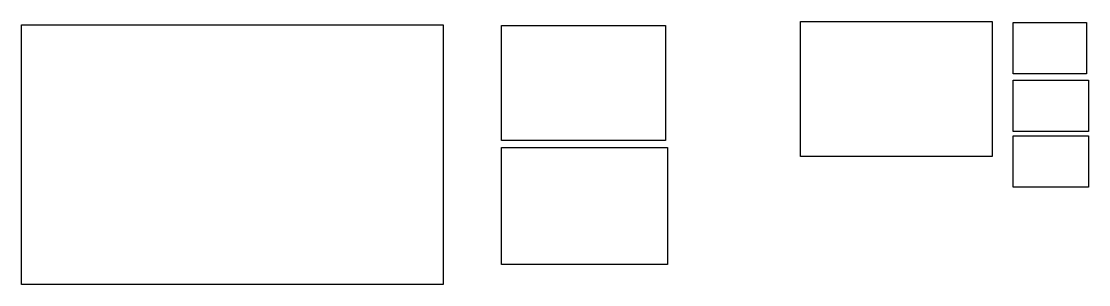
# Model space of a CAD drawing. Header units: millimetres. Extents: x 5124 to 3549337, y 2311 to 45966659.
# Drawn here: x 3431392 to 3549337, y 45915500 to 45944608 of the extents above; entities that cross this region are included whole.
import ezdxf

# ---------------------------------------------------------------- set-up
doc = ezdxf.new("R2010")
doc.units = ezdxf.units.MM
doc.header["$MEASUREMENT"] = 0
doc.layers.add('DIMENSION', color=7, linetype='Continuous')
picture_1 = doc.add_image_def('image1.tif', size_in_pixel=(7787, 4794))
picture_2 = doc.add_image_def('image2.tif', size_in_pixel=(4832, 3383))
picture_3 = doc.add_image_def('image3.tif', size_in_pixel=(4800, 3380))
picture_4 = doc.add_image_def('image4.tif', size_in_pixel=(6804, 4799))
picture_5 = doc.add_image_def('image5.tif', size_in_pixel=(4835, 3373))
picture_6 = doc.add_image_def('image6.tif', size_in_pixel=(4802, 3273))
picture_7 = doc.add_image_def('image7.tif', size_in_pixel=(4798, 3272))

msp = doc.modelspace()

# ---------------------------------------------------------------- pictures from other files: only their frames are drawn
at = {"layer": 'DIMENSION'}
image = msp.add_image(picture_4, insert=(3517490, 45929675.7), size_in_units=(21171.7, 14932.8), dxfattribs=at)
image.dxf.flags = 7
image = msp.add_image(picture_1, insert=(3431391.6, 45915500), size_in_units=(46626.4, 28705.1), dxfattribs=at)
image.dxf.flags = 7
image = msp.add_image(picture_2, insert=(3484445.6, 45931449.5), size_in_units=(18121.1, 12687), dxfattribs=at)
image.dxf.flags = 7
image = msp.add_image(picture_5, insert=(3540978, 45938797.2), size_in_units=(8131, 5672.3), dxfattribs=at)
image.dxf.flags = 7
image = msp.add_image(picture_6, insert=(3540978, 45932429.5), size_in_units=(8351.7, 5692.5), dxfattribs=at)
image.dxf.flags = 7
image = msp.add_image(picture_7, insert=(3540993, 45926276.8), size_in_units=(8344.3, 5690.4), dxfattribs=at)
image.dxf.flags = 7
image = msp.add_image(picture_3, insert=(3484445.6, 45917732.7), size_in_units=(18358.6, 12927.5), dxfattribs=at)
image.dxf.flags = 7

doc.saveas('drawing.dxf')
